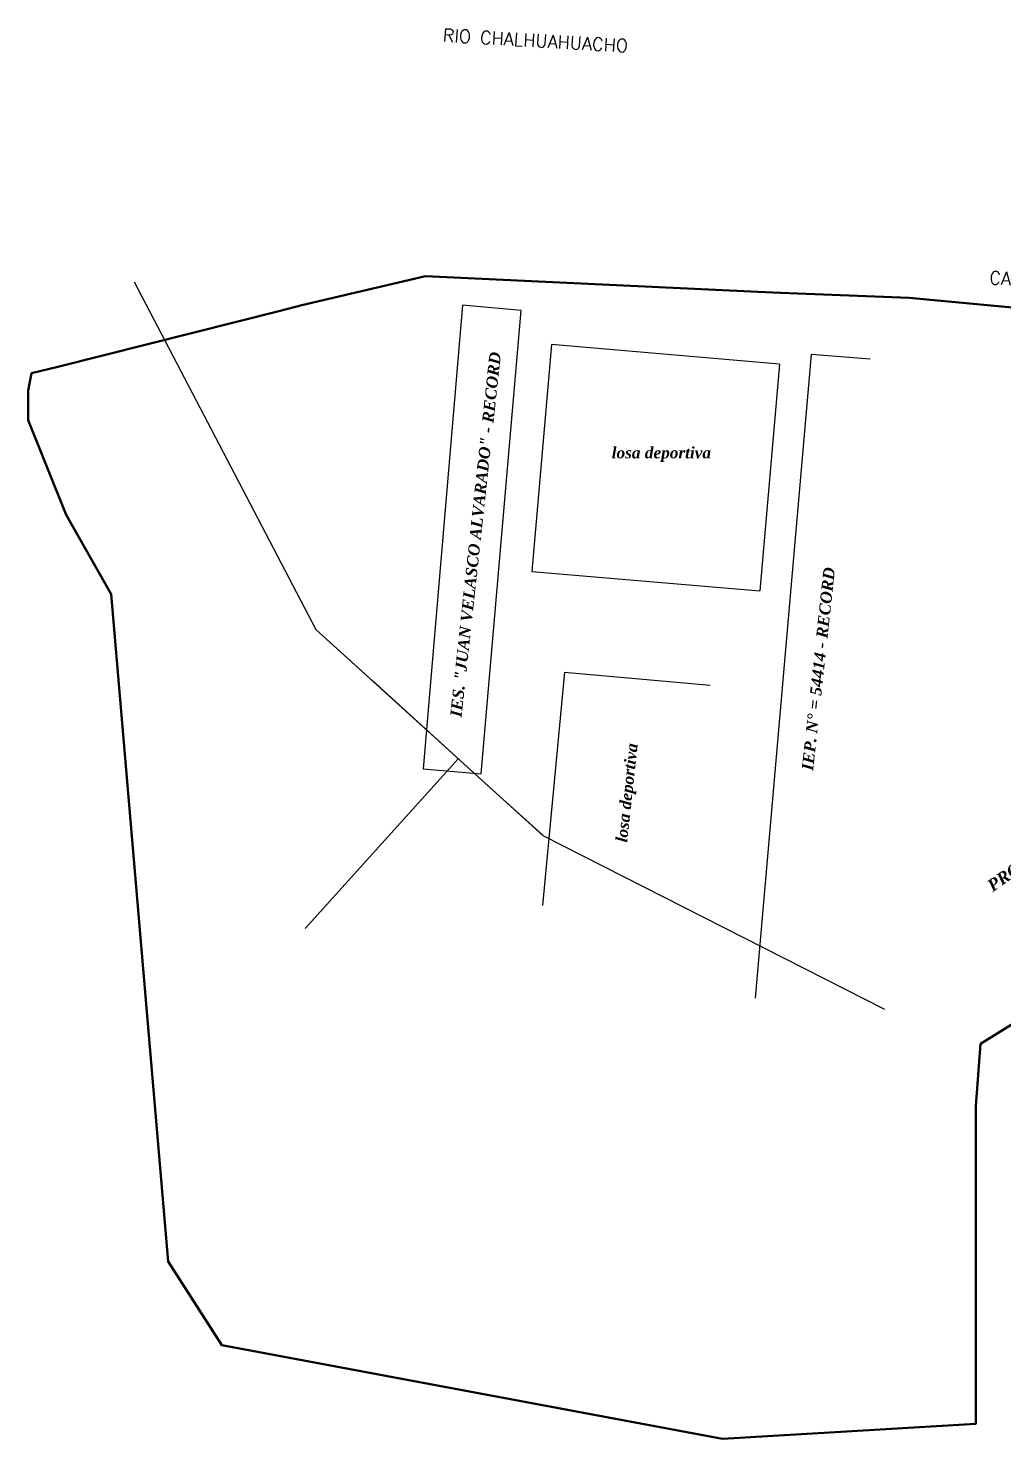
# Model space of a CAD drawing. Header units: metres. Extents: x 762293 to 762676, y 8443927 to 8444216.
# Drawn here: x 762292.5 to 762420.5, y 8444030.8 to 8444215.6 of the extents above; entities that cross this region are included whole.
import ezdxf
from ezdxf.enums import TextEntityAlignment as Align

# ---------------------------------------------------------------- set-up
doc = ezdxf.new("R2010")
doc.units = ezdxf.units.M
doc.layers.add('BLOQUES', color=4, linetype='Continuous', lineweight=30)
doc.layers.add('C-PROP-BRNG', color=92, linetype='Continuous')
doc.layers.add('CALLES', color=7, linetype='Continuous')
doc.layers.add('CARRETERA', color=7, linetype='Continuous', lineweight=15, true_color=0x6b6bff)
doc.layers.add('CERCO', color=7, linetype='Continuous', lineweight=50, true_color=0xf6541e)
doc.styles.add('ROMANT', font='romant.shx')
doc.styles.get("Standard").update_dxf_attribs({"font": 'simplex.shx'})

msp = doc.modelspace()

# ---------------------------------------------------------------- linework, layer by layer
for p, q in [((762361.15, 8444174.18, 4087.19), (762358.58, 8444144.44, 4087.19)), ((762391.06, 8444171.61, 4087.22), (762361.15, 8444174.18, 4087.22)), ((762391.06, 8444171.61, 4087.24), (762388.49, 8444141.87, 4087.24)), ((762362.86, 8444131.21, 4087.2), (762359.97, 8444100.67, 4087.2)), ((762362.86, 8444131.21, 4087.2), (762381.98, 8444129.54, 4087.2))]:
    msp.add_line(p, q)
at = {"elevation": 4087.19, "flags": 128}
msp.add_lwpolyline([(762358.58, 8444144.44), (762388.49, 8444141.87)], dxfattribs=at)
at = {"layer": 'BLOQUES'}
for p, q in [((762349.5, 8444179.32, 4087.37), (762344.34, 8444118.56, 4087.46)), ((762357.18, 8444178.63, 4087.38), (762349.5, 8444179.32, 4087.37)), ((762351.93, 8444117.9, 4087.47), (762357.18, 8444178.63, 4087.38)), ((762395.23, 8444172.86), (762387.89, 8444088.52, 4087.47)), ((762402.95, 8444172.23, 4087.35), (762395.23, 8444172.86)), ((762344.34, 8444118.56, 4087.46), (762351.93, 8444117.9, 4087.47))]:
    msp.add_line(p, q, dxfattribs=at)
at = {"layer": 'BLOQUES', "elevation": 4082.08, "flags": 128}
msp.add_lwpolyline([(762306.44, 8444182.37), (762330.28, 8444136.84), (762360.05, 8444109.82), (762404.83, 8444087.08), (762404.83, 8444087.08)], dxfattribs=at)
at = {"layer": 'CARRETERA', "flags": 128}
for points, elevation in [([(762360.04, 8444109.84), (762360.02, 8444109.85), (762352.61, 8444116.57), (762352.57, 8444116.61), (762345.17, 8444123.33), (762345.13, 8444123.36), (762337.73, 8444130.08), (762337.69, 8444130.11), (762330.28, 8444136.83), (762330.26, 8444136.85)], 4082.08), ([(762328.85, 8444097.62), (762348.95, 8444119.9)], 8164.16)]:
    msp.add_lwpolyline(points, dxfattribs=dict(at, elevation=elevation))
at = {"layer": 'CERCO', "elevation": 4082.08, "flags": 128}
msp.add_lwpolyline([(762454.23, 8444175.97), (762408.06, 8444180.28), (762391.19, 8444180.95), (762387.31, 8444181.13), (762344.63, 8444183.11), (762328.44, 8444179.32), (762325.56, 8444178.59), (762296.4, 8444171.24), (762292.97, 8444170.4), (762292.53, 8444168.14), (762292.55, 8444164.24), (762297.52, 8444151.86), (762303.42, 8444141.46), (762310.9, 8444053.98), (762317.91, 8444043.01), (762383.61, 8444030.76), (762416.84, 8444032.74), (762416.83, 8444074.37), (762417.44, 8444082.5), (762438.47, 8444095.56)], dxfattribs=at)

# ---------------------------------------------------------------- texts
at = {"layer": 'C-PROP-BRNG', "color": 4, "linetype": 'Continuous', "lineweight": -3, "attachment_point": 8}
for s, insert, char_height, rotation in [('\\pxi-2.26506,l3.26506,t3.26506;{\\fPalatino Linotype|b1|i1|c0|p18;\\C42;IES. "JUAN VELASCO ALVARADO" - RECORD}', (762351.91, 8444148.44), 1.5, 83.7996), ('\\pxi-2.26506,l3.26506,t3.26506;{\\fPalatino Linotype|b1|i1|c0|p18;\\C42;IEP. N° = 54414 - RECORD}', (762396.87, 8444130.83), 1.5, 83.7996), ('{\\fPalatino Linotype|b1|i1|c0|p18;\\C42;PROPIEDAD DE LA I. E "RECORD"  }', (762434.9, 8444113.52), 1.582, 35.1628), ('{\\fPalatino Linotype|b1|i1|c0|p18;\\C42;losa deportiva  }', (762372.27, 8444115.3), 1.5, 83.7996)]:
    msp.add_mtext(s, dxfattribs=dict(at, insert=insert, char_height=char_height, rotation=rotation))
at = {"layer": 'C-PROP-BRNG', "color": 4, "linetype": 'Continuous', "lineweight": -3, "insert": (762375.58, 8444158.76), "char_height": 1.5, "attachment_point": 8}
msp.add_mtext('{\\fPalatino Linotype|b1|i1|c0|p18;\\C42;losa deportiva  }', dxfattribs=at)
at = {"layer": 'CALLES', "style": 'ROMANT'}
for s, rotation, p in [('RIO CHALHUAHUACHO', 356.6432, (762359.06, 8444214.01)), ('CARRETERA CHALHUAHUACHO - ABANCAY', 357.1739, (762442.29, 8444181.76))]:
    msp.add_text(s, height=1.7, rotation=rotation, dxfattribs=at).set_placement(p, align=Align.MIDDLE)

doc.saveas('drawing.dxf')
